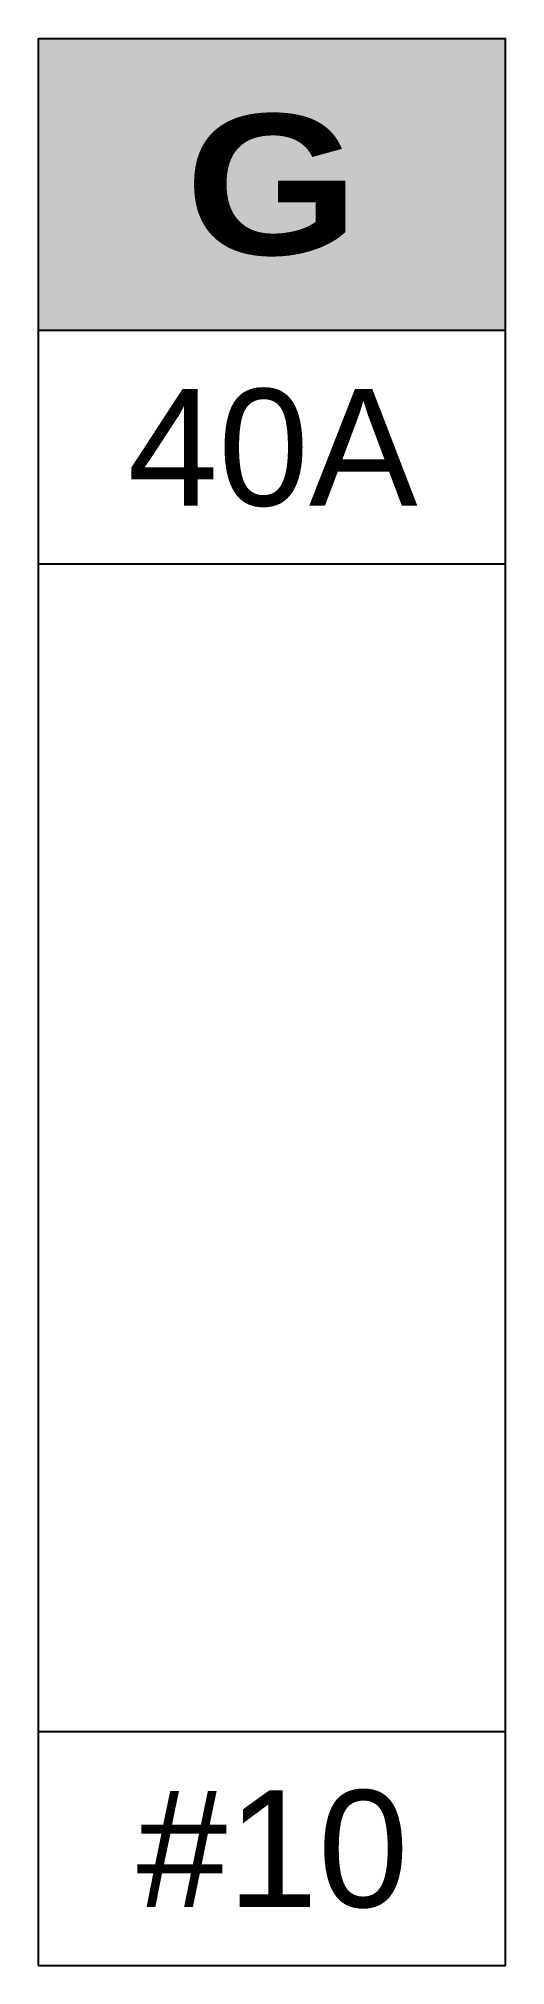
# Model space of a CAD drawing. Header units: millimetres. Extents: x 0 to 40, y 0 to 165.
import ezdxf
from ezdxf.enums import TextEntityAlignment as Align

# ---------------------------------------------------------------- set-up
doc = ezdxf.new("R2010")
doc.units = ezdxf.units.MM
doc.styles.get("Standard").update_dxf_attribs({"font": 'arial.ttf'})
doc.styles.add('VO-AriaB 12', font='ariblk.ttf', dxfattribs={"height": 12})
doc.styles.add('VO-Arial 10', font='arial.ttf', dxfattribs={"height": 10})

# ---------------------------------------------------------------- blocks, each defined once
blk = doc.blocks.new('*U2')
h = blk.add_hatch(color=0)
h.dxf.hatch_style = 1
h.paths.add_polyline_path([(40, 165), (0, 165), (0, 140), (40, 140)])
for p, q in [((0, 0), (0, 165)), ((0, 165), (40, 165)), ((40, 0), (40, 165)), ((40, 140), (0.09, 140)), ((40, 120), (0, 120)), ((40, 20), (0, 20))]:
    blk.add_line(p, q)
blk.add_lwpolyline([(0, 0), (40, 0)])
for tag, height, style, p in [('00', 12, 'VO-AriaB 12', (20, 152.5)), ('00A', 10, 'VO-Arial 10', (20.05, 130)), ('#0,0', 10, 'VO-Arial 10', (20.05, 10))]:
    blk.add_attdef(tag, text='', height=height, dxfattribs=dict(style=style)).set_placement(p, align=Align.MIDDLE_CENTER)
at = {"lineweight": 30, "flags": 1}
blk.add_attdef('DESCRIÇÃO', text='', height=10, rotation=90, dxfattribs=at).set_placement((20.05, 70), align=Align.MIDDLE_CENTER)

msp = doc.modelspace()

# ---------------------------------------------------------------- block references
at = {"color": 9, "true_color": 0xc7c8ca}
msp.add_blockref('*U2', (0, 0), dxfattribs=at).add_auto_attribs({'00': 'G', '00A': '40A', '#0,0': '#10'})

doc.saveas('drawing.dxf')
